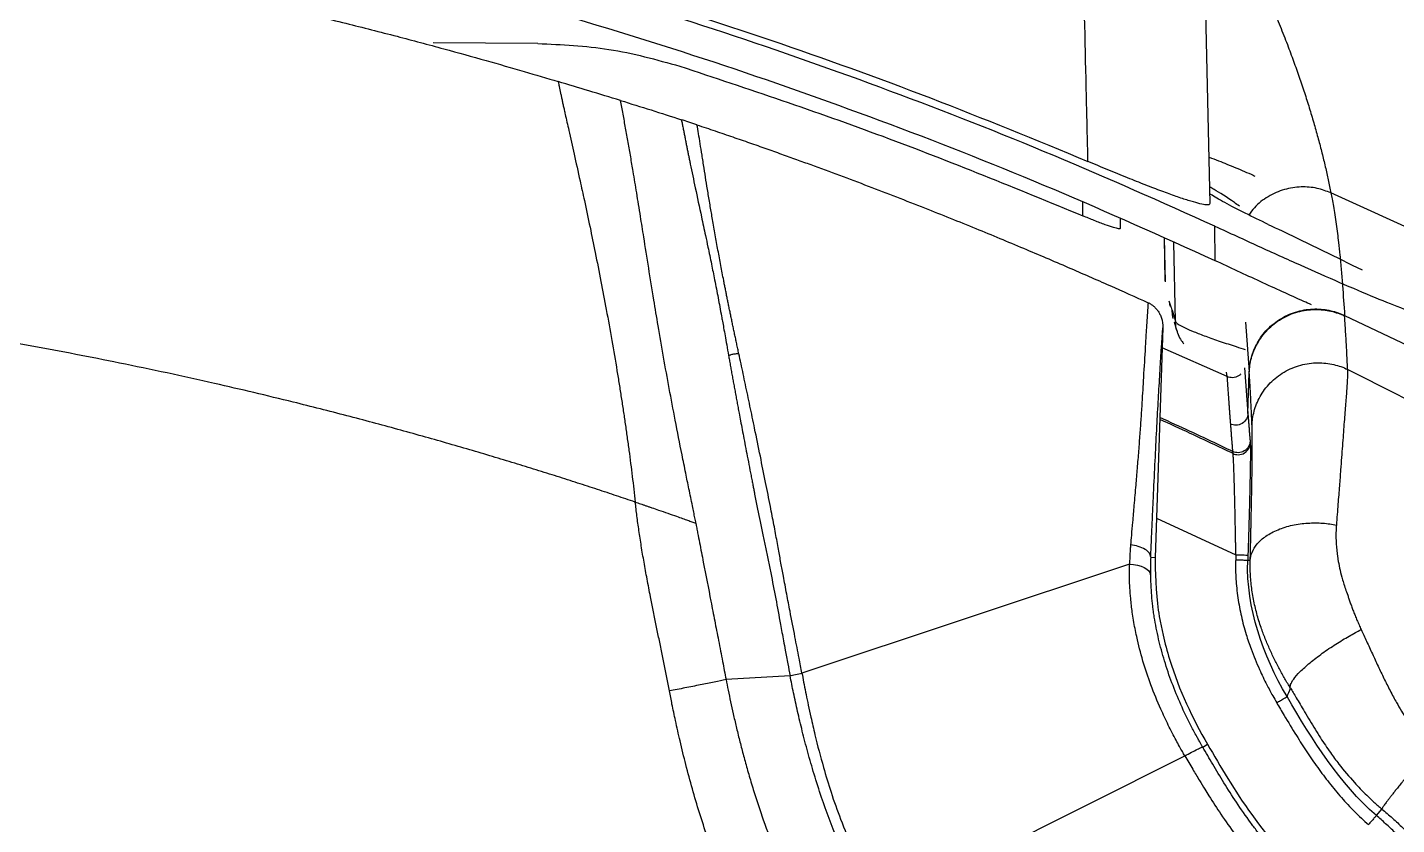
# Model space of a CAD drawing. Extents: x 526 to 610, y 679 to 808.
# Drawn here: x 554.65 to 560.33, y 707.51 to 710.81 of the extents above; entities that cross this region are included whole.
import ezdxf

# ---------------------------------------------------------------- set-up
doc = ezdxf.new("R2010")
doc.units = 0
doc.header["$MEASUREMENT"] = 0
doc.layers.add('1', color=4, linetype='Continuous')

# ---------------------------------------------------------------- blocks, each defined once
blk = doc.blocks.new('JETSETTER LX')
at = {"layer": '1', "color": 3, "linetype": 'Continuous', "lineweight": 25}
for p, q in [((33.4254, 13.2073), (33.4046, 14.1128)), ((30.6373, 13.8702), (30.2028, 13.8729)), ((34.9048, 12.8062), (33.9266, 13.251)), ((32.8977, 13.1561), (32.8976, 13.2121)), ((33.0529, 13.1436), (33.0529, 13.1039)), ((33.2345, 13.0634), (33.2381, 12.886)), ((33.2349, 13.0632), (33.2385, 12.8826)), ((33.4459, 12.9701), (33.4456, 13.1131)), ((33.2815, 12.719), (33.2755, 13.0453)), ((33.2548, 12.8033), (33.2591, 12.7917)), ((33.2596, 12.7816), (33.2591, 12.7917)), ((33.2678, 12.7653), (33.2815, 12.719)), ((33.9835, 12.7409), (33.9833, 12.7429)), ((33.9833, 12.7429), (34.951, 12.2824)), ((33.2293, 12.6916), (33.198, 11.74)), ((33.2766, 12.7166), (33.2865, 12.6826)), ((33.573, 12.7147), (33.588, 12.5092)), ((33.4966, 12.4895), (33.2266, 12.6087)), ((33.4966, 12.4895), (33.4941, 12.5081)), ((33.5679, 12.5266), (33.582, 12.336)), ((33.582, 12.336), (33.5881, 12.5071)), ((33.5881, 12.5071), (33.588, 12.5092)), ((33.5913, 12.222), (33.5919, 12.2137)), ((33.5206, 12.1706), (33.5199, 12.1789)), ((33.2034, 11.9034), (33.5324, 11.7513)), ((33.0912, 11.712), (31.7326, 11.2602)), ((33.1793, 11.7406), (33.198, 11.74)), ((33.5324, 11.7513), (33.5316, 11.729)), ((33.5823, 11.7496), (33.5816, 11.7274)), ((31.6834, 11.2496), (31.4178, 11.234)), ((33.3947, 10.9541), (33.4145, 10.9657)), ((32.068, 10.2908), (33.3209, 10.9172)), ((34.1152, 10.6702), (34.1383, 10.697))]:
    blk.add_line(p, q, dxfattribs=at)
at = {"layer": '1', "color": 3, "linetype": 'Continuous', "lineweight": 25, "flags": 128}
for points in [[(33.2726, 12.7305), (33.2695, 12.7456), (33.2678, 12.7653)], [(33.2865, 12.6831), (33.2834, 12.6979), (33.2815, 12.719)]]:
    blk.add_lwpolyline(points, dxfattribs=at)
at = {"layer": '1', "color": 3, "linetype": 'Continuous', "lineweight": 25}
for points, knots in [([(33.4456, 13.1131), (33.2235, 13.2124), (32.7793, 13.4111), (32.0994, 13.6774), (31.4077, 13.921), (30.7041, 14.1387), (29.9897, 14.3307), (29.2455, 14.5007), (28.4717, 14.6451), (27.6689, 14.7607), (26.862, 14.8428), (26.0447, 14.8919), (25.2179, 14.9062), (24.3832, 14.8849), (23.55, 14.828), (22.6916, 14.7323), (21.8099, 14.5934), (20.9074, 14.4071), (20.0085, 14.1772), (19.1158, 13.9019), (18.23, 13.5849), (17.6536, 13.3382), (17.3655, 13.2149)], [0, 0, 0, 0, 0.04406, 0.088136, 0.132195, 0.176825, 0.22147, 0.266099, 0.314989, 0.363922, 0.412855, 0.461745, 0.51207, 0.562442, 0.612813, 0.663139, 0.718691, 0.774275, 0.829828, 0.886541, 0.943287, 1, 1, 1, 1]), ([(17.887, 13.4768), (18.1951, 13.5974), (18.8115, 13.8387), (19.7577, 14.1409), (20.7245, 14.4004), (21.7117, 14.6105), (22.7163, 14.7707), (23.6599, 14.8713), (24.5387, 14.9233), (25.3508, 14.9376), (26.1628, 14.9182), (26.9809, 14.8647), (27.8039, 14.7757), (28.6303, 14.6504), (29.4505, 14.49), (30.2194, 14.3053), (30.9371, 14.1027), (31.6055, 13.8875), (32.2675, 13.6497), (32.7017, 13.471), (32.9189, 13.3817)], [0, 0, 0, 0, 0.064318, 0.128678, 0.192996, 0.258873, 0.324795, 0.390672, 0.443264, 0.495903, 0.548541, 0.601134, 0.655263, 0.709442, 0.763621, 0.817751, 0.863195, 0.908639, 0.95432, 1, 1, 1, 1]), ([(33.4459, 12.9701), (33.2242, 13.0701), (32.7807, 13.27), (32.1017, 13.5381), (31.4108, 13.7834), (30.7078, 14.0027), (29.9939, 14.1961), (29.2518, 14.3669), (28.4818, 14.512), (27.6845, 14.6281), (26.8831, 14.7111), (26.0713, 14.7611), (25.2501, 14.7767), (24.4208, 14.7569), (23.5931, 14.7017), (22.7353, 14.6075), (21.8495, 14.469), (20.9384, 14.2815), (20.0308, 14.0491), (19.1295, 13.7701), (18.2353, 13.4482), (17.6538, 13.1973), (17.3631, 13.0719)], [0, 0, 0, 0, 0.0440202, 0.088056, 0.1320762, 0.1766726, 0.2212852, 0.2658815, 0.3144177, 0.3629962, 0.4115746, 0.4601107, 0.5100716, 0.5600789, 0.6100862, 0.6600473, 0.7160896, 0.7721644, 0.8282069, 0.8854596, 0.942747, 1, 1, 1, 1]), ([(19.775, 13.7056), (19.8023, 13.7138), (19.8584, 13.7306), (19.9448, 13.756), (20.0355, 13.7821), (20.1306, 13.809), (20.2301, 13.8366), (20.3339, 13.8648), (20.4422, 13.8936), (20.5548, 13.9228), (20.6719, 13.9524), (20.7935, 13.9823), (20.9195, 14.0124), (21.05, 14.0426), (21.2816, 14.0945), (21.7053, 14.1829), (22.2671, 14.2823), (22.8798, 14.3698), (23.6117, 14.452), (24.4066, 14.5062), (25.1874, 14.5219), (25.8338, 14.513), (26.5029, 14.4823), (27.3009, 14.4142), (27.9821, 14.3245), (28.4981, 14.239), (28.8028, 14.1833), (29.0887, 14.1263), (29.3561, 14.069), (29.6049, 14.012), (29.8353, 13.9562), (30.0474, 13.9021), (30.2414, 13.8503), (30.4173, 13.8015), (30.5754, 13.7562), (30.6747, 13.7266), (30.7214, 13.7127)], [0, 0, 0, 0, 0.007712, 0.015819, 0.024322, 0.033221, 0.042516, 0.052206, 0.062292, 0.072774, 0.083651, 0.094924, 0.106593, 0.118657, 0.131117, 0.1707, 0.235591, 0.285217, 0.337885, 0.434528, 0.500329, 0.548838, 0.609145, 0.681251, 0.765153, 0.794678, 0.822568, 0.848823, 0.873443, 0.896428, 0.917777, 0.937492, 0.955572, 0.972016, 0.986826, 1, 1, 1, 1]), ([(33.445, 14.513), (33.4518, 14.5006), (33.4651, 14.4759), (33.4844, 14.4395), (33.503, 14.4039), (33.5208, 14.3693), (33.5378, 14.3355), (33.5541, 14.3027), (33.5698, 14.2708), (33.5847, 14.2397), (33.599, 14.2096), (33.6217, 14.1611), (33.6516, 14.0951), (33.6872, 14.0125), (33.7197, 13.9333), (33.7487, 13.859), (33.7747, 13.7893), (33.7979, 13.7233), (33.8195, 13.6589), (33.8394, 13.5961), (33.8577, 13.5348), (33.8744, 13.475), (33.8896, 13.4167), (33.9034, 13.36), (33.9158, 13.3048), (33.923, 13.2688), (33.9266, 13.251)], [0, 0, 0, 0, 0.0277915, 0.054963, 0.0815144, 0.1074456, 0.1327566, 0.1574473, 0.1815176, 0.2049676, 0.2277971, 0.2500061, 0.315455, 0.3789379, 0.4404544, 0.5000043, 0.5532827, 0.6058332, 0.6576554, 0.7087491, 0.7591139, 0.8087498, 0.8576564, 0.9058337, 0.9532816, 1, 1, 1, 1]), ([(32.9189, 13.3817), (32.9168, 13.4716), (32.9103, 13.7574), (32.9037, 14.0431), (32.8992, 14.2388)], [0, 0, 0, 0, 0.31485, 1, 1, 1, 1]), ([(30.6373, 13.8702), (30.7362, 13.8658), (30.9362, 13.857), (31.1292, 13.8034), (31.2267, 13.7763)], [0, 0, 0, 0, 0.494192, 1, 1, 1, 1]), ([(31.2267, 13.7763), (31.5085, 13.6826), (32.0726, 13.4949), (32.6225, 13.2691), (32.8977, 13.1561)], [0, 0, 0, 0, 0.499476, 1, 1, 1, 1]), ([(30.7214, 13.7127), (30.7223, 13.7087), (30.724, 13.7005), (30.7267, 13.6876), (30.7295, 13.6741), (30.7326, 13.6598), (30.7358, 13.6448), (30.7393, 13.629), (30.7429, 13.6124), (30.7468, 13.595), (30.7542, 13.5619), (30.7674, 13.503), (30.7878, 13.4121), (30.8097, 13.3138), (30.8318, 13.2123), (30.8529, 13.1135), (30.8759, 13.0015), (30.8985, 12.8875), (30.9216, 12.766), (30.9439, 12.6422), (30.9616, 12.5382), (30.9745, 12.4588), (30.9832, 12.4036), (30.9916, 12.3485), (30.9997, 12.2935), (31.0075, 12.2387), (31.015, 12.1841), (31.0222, 12.1299), (31.0289, 12.076), (31.0354, 12.0226), (31.0394, 11.9871), (31.0414, 11.9694)], [0, 0, 0, 0, 0.012463, 0.025294, 0.038493, 0.052061, 0.065998, 0.080303, 0.094978, 0.110023, 0.125437, 0.178626, 0.251348, 0.325996, 0.377336, 0.443541, 0.502945, 0.567354, 0.627831, 0.691283, 0.751929, 0.777981, 0.803757, 0.829256, 0.854477, 0.879421, 0.904088, 0.928479, 0.952594, 0.976434, 1, 1, 1, 1]), ([(30.9802, 13.6341), (30.9366, 13.6475), (30.8504, 13.6739), (30.7641, 13.6998), (30.7214, 13.7127)], [0, 0, 0, 0, 0.5061087, 1, 1, 1, 1]), ([(31.293, 11.8821), (31.2916, 11.8894), (31.2885, 11.9045), (31.2837, 11.9283), (31.2779, 11.9567), (31.2712, 11.9891), (31.2619, 12.0344), (31.2498, 12.0934), (31.2308, 12.1886), (31.2076, 12.3065), (31.182, 12.4416), (31.1581, 12.5727), (31.1369, 12.6949), (31.1163, 12.8187), (31.0965, 12.9424), (31.0784, 13.057), (31.0621, 13.1602), (31.0474, 13.2513), (31.0357, 13.3218), (31.0275, 13.3704), (31.0224, 13.4005), (31.0171, 13.4305), (31.0119, 13.4606), (31.0066, 13.4904), (31.0013, 13.5201), (30.996, 13.5494), (30.9907, 13.5783), (30.9854, 13.6068), (30.982, 13.625), (30.9803, 13.6342)], [0, 0, 0, 0, 0.009493, 0.019902, 0.031225, 0.046878, 0.062526, 0.091074, 0.125026, 0.189432, 0.25001, 0.311286, 0.375021, 0.429105, 0.499997, 0.573093, 0.624977, 0.68805, 0.750016, 0.77199, 0.794637, 0.817957, 0.841951, 0.866616, 0.891954, 0.917962, 0.94464, 0.971986, 1, 1, 1, 1]), ([(31.2329, 13.5546), (31.234, 13.5488), (31.2362, 13.5375), (31.2396, 13.5202), (31.243, 13.5031), (31.2463, 13.486), (31.2497, 13.4691), (31.253, 13.4523), (31.2564, 13.4356), (31.2597, 13.4192), (31.263, 13.4029), (31.2663, 13.3868), (31.275, 13.3446), (31.2908, 13.2693), (31.3122, 13.1694), (31.3302, 13.0854), (31.3441, 13.02), (31.3568, 12.9589), (31.371, 12.8887), (31.3849, 12.8172), (31.3957, 12.7591), (31.4033, 12.7172), (31.4082, 12.6901), (31.414, 12.6576), (31.4208, 12.6194), (31.4257, 12.5915), (31.4284, 12.5766)], [0, 0, 0, 0, 0.025583, 0.050595, 0.075037, 0.098909, 0.122211, 0.144944, 0.167108, 0.188704, 0.20973, 0.230186, 0.250074, 0.368126, 0.499991, 0.57823, 0.624993, 0.691266, 0.750014, 0.813763, 0.875, 0.892298, 0.913449, 0.938449, 0.967299, 1, 1, 1, 1]), ([(31.2974, 13.5333), (31.2861, 13.5371), (31.2646, 13.5442), (31.2431, 13.5512), (31.2329, 13.5545)], [0, 0, 0, 0, 0.528076, 1, 1, 1, 1]), ([(31.471, 12.5846), (31.4695, 12.5915), (31.4665, 12.6053), (31.4621, 12.6258), (31.4578, 12.646), (31.4536, 12.666), (31.4494, 12.6857), (31.4453, 12.7053), (31.4413, 12.7245), (31.4373, 12.7436), (31.4334, 12.7624), (31.4296, 12.781), (31.4259, 12.7993), (31.4222, 12.8175), (31.4186, 12.8354), (31.4151, 12.8531), (31.4116, 12.8705), (31.4052, 12.9033), (31.3959, 12.9517), (31.3841, 13.0149), (31.3726, 13.0786), (31.3621, 13.1388), (31.3522, 13.197), (31.3432, 13.2514), (31.3346, 13.3045), (31.3264, 13.3565), (31.3184, 13.4068), (31.3107, 13.4542), (31.3039, 13.4959), (31.2995, 13.5213), (31.2974, 13.5334)], [0, 0, 0, 0, 0.015662, 0.031305, 0.04693, 0.062538, 0.078128, 0.0937, 0.109253, 0.124788, 0.140303, 0.1558, 0.171278, 0.186736, 0.202177, 0.217598, 0.233, 0.248382, 0.305466, 0.365966, 0.429868, 0.497172, 0.555939, 0.622577, 0.685553, 0.748491, 0.81958, 0.885185, 0.945319, 1, 1, 1, 1]), ([(31.2974, 13.5334), (31.3226, 13.5249), (31.372, 13.5083), (31.4447, 13.4834), (31.5147, 13.4591), (31.582, 13.4355), (31.6467, 13.4125), (31.7088, 13.3902), (31.829, 13.3466), (32.0065, 13.2804), (32.2346, 13.192), (32.4494, 13.1057), (32.6479, 13.0234), (32.8332, 12.9444), (33.0053, 12.8692), (33.1155, 12.8198), (33.1685, 12.796)], [0, 0, 0, 0, 0.039545, 0.077734, 0.114569, 0.150049, 0.184175, 0.216949, 0.248371, 0.374776, 0.499506, 0.613067, 0.7199, 0.820002, 0.913369, 1, 1, 1, 1]), ([(33.4247, 13.2073), (33.4241, 13.2053), (33.423, 13.2009), (33.4061, 13.2013), (33.3769, 13.2073), (33.3362, 13.219), (33.2855, 13.236), (33.2257, 13.2577), (33.1577, 13.2838), (33.0823, 13.3138), (33.0021, 13.3466), (32.9466, 13.37), (32.9189, 13.3817)], [0, 0, 0, 0, 0.085171, 0.184179, 0.283295, 0.38242, 0.480449, 0.57851, 0.681682, 0.784893, 0.892431, 1, 1, 1, 1]), ([(33.421, 13.399), (33.4341, 13.3942), (33.468, 13.3816), (33.5306, 13.3559), (33.5819, 13.3343), (33.609, 13.322), (33.6113, 13.321)], [0, 0, 0, 0, 0.233535, 0.606526, 0.967591, 1, 1, 1, 1]), ([(33.5477, 13.1958), (33.5405, 13.201), (33.5026, 13.228), (33.456, 13.258), (33.4297, 13.2722), (33.4238, 13.2754)], [0, 0, 0, 0, 0.154522, 0.812047, 1, 1, 1, 1]), ([(33.6669, 13.1204), (33.6344, 13.1359), (33.5692, 13.1671), (33.485, 13.211), (33.439, 13.2372), (33.4257, 13.2464), (33.4245, 13.2472)], [0, 0, 0, 0, 0.330012, 0.660781, 0.968476, 1, 1, 1, 1]), ([(33.9266, 13.251), (33.9078, 13.2581), (33.8684, 13.2731), (33.8019, 13.2783), (33.7318, 13.2677), (33.6651, 13.2379), (33.6147, 13.2003), (33.5939, 13.1697), (33.5868, 13.1592)], [0, 0, 0, 0, 0.157893, 0.331061, 0.516152, 0.707837, 0.899523, 1, 1, 1, 1]), ([(33.9266, 13.251), (33.9282, 13.2426), (33.9317, 13.2241), (33.937, 13.194), (33.9428, 13.159), (33.9502, 13.1088), (33.9574, 13.053), (33.9642, 12.9896), (33.9697, 12.9304), (33.9764, 12.8468), (33.9805, 12.7845), (33.9833, 12.7429)], [0, 0, 0, 0, 0.047847, 0.105459, 0.172839, 0.249988, 0.397387, 0.499986, 0.624991, 0.749997, 1, 1, 1, 1]), ([(33.0529, 13.1039), (33.0516, 13.1029), (33.0489, 13.1011), (33.0258, 13.107), (32.991, 13.1188), (32.9466, 13.1357), (32.9138, 13.1494), (32.8977, 13.1561)], [0, 0, 0, 0, 0.192483, 0.384766, 0.582722, 0.795897, 1, 1, 1, 1]), ([(33.6669, 13.1204), (33.7429, 13.0844), (33.8731, 13.0227), (34.002, 12.9585), (34.0556, 12.9318)], [0, 0, 0, 0, 0.583958, 1, 1, 1, 1]), ([(33.4456, 13.1131), (33.5059, 13.0854), (33.6265, 13.0301), (33.8013, 12.9512), (33.9652, 12.8787), (34.1107, 12.8166), (34.2322, 12.7681), (34.3235, 12.7357), (34.3833, 12.7204), (34.4155, 12.7193), (34.4148, 12.7301), (34.4145, 12.7353)], [0, 0, 0, 0, 0.1200329, 0.2400531, 0.3603587, 0.4805986, 0.5944649, 0.7082415, 0.8089482, 0.9096171, 1, 1, 1, 1]), ([(33.8457, 12.7873), (33.8352, 12.792), (33.7684, 12.8217), (33.6338, 12.8832), (33.5085, 12.9411), (33.4459, 12.9701)], [0, 0, 0, 0, 0.0856232, 0.5427818, 1, 1, 1, 1]), ([(31.0414, 11.9694), (31.0157, 11.9781), (30.9634, 11.9957), (30.8837, 12.022), (30.8016, 12.0488), (30.7171, 12.0758), (30.63, 12.1031), (30.5405, 12.1307), (30.4486, 12.1585), (30.3541, 12.1865), (30.2571, 12.2146), (30.1576, 12.2428), (30.0556, 12.2711), (29.9511, 12.2994), (29.8441, 12.3277), (29.7345, 12.3559), (29.552, 12.4016), (29.2747, 12.4673), (28.9133, 12.545), (28.5391, 12.6172), (28.0391, 12.7029), (27.4284, 12.7878), (26.6874, 12.8603), (25.9631, 12.9025), (25.2276, 12.9158), (24.4933, 12.9001), (23.7784, 12.8562), (23.0399, 12.7822), (22.4311, 12.6962), (21.9249, 12.6079), (21.5627, 12.5371), (21.2031, 12.4591), (20.895, 12.3855), (20.6413, 12.3206), (20.4428, 12.2672), (20.2534, 12.214), (20.073, 12.1612), (19.9015, 12.109), (19.7391, 12.0578), (19.5854, 12.0078), (19.4861, 11.9742), (19.4379, 11.9579)], [0, 0, 0, 0, 0.0069, 0.014006, 0.021318, 0.028836, 0.036561, 0.044492, 0.052629, 0.060972, 0.069522, 0.078278, 0.087241, 0.09641, 0.105785, 0.115368, 0.125156, 0.153582, 0.187758, 0.219065, 0.250376, 0.316629, 0.375635, 0.439483, 0.500877, 0.562461, 0.626014, 0.682784, 0.750957, 0.782148, 0.813334, 0.844683, 0.875635, 0.89379, 0.911198, 0.927861, 0.943779, 0.958951, 0.973379, 0.987062, 1, 1, 1, 1]), ([(33.1685, 12.796), (33.1681, 12.7912), (33.1674, 12.7818), (33.1664, 12.7673), (33.1654, 12.7531), (33.1644, 12.7389), (33.1635, 12.725), (33.1626, 12.7112), (33.1617, 12.6977), (33.1609, 12.6844), (33.16, 12.6714), (33.1593, 12.6588), (33.1585, 12.6464), (33.1578, 12.6345), (33.1571, 12.6229), (33.1543, 12.5759), (33.1497, 12.4984), (33.1438, 12.397), (33.1387, 12.3176), (33.1339, 12.2509), (33.1287, 12.1819), (33.123, 12.1113), (33.1167, 12.0361), (33.1102, 11.9617), (33.1041, 11.8918), (33.0994, 11.8371), (33.0967, 11.8053), (33.0956, 11.7921)], [0, 0, 0, 0, 0.022213, 0.043764, 0.064654, 0.084881, 0.104447, 0.123351, 0.141591, 0.159169, 0.176084, 0.192335, 0.207923, 0.222846, 0.237106, 0.250701, 0.394002, 0.501451, 0.564973, 0.625886, 0.688212, 0.750794, 0.808375, 0.87561, 0.929038, 0.970544, 1, 1, 1, 1]), ([(33.1685, 12.796), (33.1702, 12.7952), (33.1737, 12.7935), (33.1788, 12.7906), (33.1837, 12.7874), (33.1885, 12.7839), (33.1953, 12.7783), (33.2037, 12.7696), (33.2124, 12.7575), (33.2199, 12.7434), (33.2244, 12.7309), (33.2271, 12.7196), (33.2287, 12.7101), (33.2295, 12.7004), (33.2294, 12.6941), (33.2293, 12.6916)], [0, 0, 0, 0, 0.045149, 0.090723, 0.136665, 0.182915, 0.229414, 0.343307, 0.463772, 0.579436, 0.714739, 0.773335, 0.85188, 0.940473, 1, 1, 1, 1]), ([(33.2591, 12.7917), (33.2606, 12.786), (33.2637, 12.7746), (33.2664, 12.7684), (33.2678, 12.7653)], [0, 0, 0, 0, 0.499992, 1, 1, 1, 1]), ([(33.588, 12.5092), (33.5887, 12.528), (33.5914, 12.5479), (33.6022, 12.5883), (33.6103, 12.609), (33.6326, 12.6489), (33.6467, 12.6682), (33.6803, 12.703), (33.6999, 12.7184), (33.7425, 12.7437), (33.7656, 12.7534), (33.8127, 12.7663), (33.8366, 12.7695), (33.883, 12.7702), (33.9053, 12.7676), (33.9469, 12.758), (33.9661, 12.7511), (33.9833, 12.7429)], [0, 0, 0, 0, 0.125, 0.125, 0.25, 0.25, 0.375, 0.375, 0.5, 0.5, 0.625, 0.625, 0.75, 0.75, 0.875, 0.875, 1, 1, 1, 1]), ([(33.5881, 12.5071), (33.5888, 12.526), (33.5915, 12.5458), (33.6024, 12.5863), (33.6105, 12.6069), (33.6327, 12.6469), (33.6468, 12.6662), (33.6805, 12.7009), (33.7, 12.7164), (33.7427, 12.7416), (33.7657, 12.7514), (33.8128, 12.7643), (33.8368, 12.7675), (33.8831, 12.7681), (33.9055, 12.7655), (33.947, 12.756), (33.9662, 12.7491), (33.9835, 12.7409)], [0, 0, 0, 0, 0.125, 0.125, 0.25, 0.25, 0.375, 0.375, 0.5, 0.5, 0.625, 0.625, 0.75, 0.75, 0.875, 0.875, 1, 1, 1, 1]), ([(33.9957, 12.5194), (33.9955, 12.5241), (33.9952, 12.5336), (33.9945, 12.5524), (33.9933, 12.5748), (33.9919, 12.6025), (33.9896, 12.6442), (33.9868, 12.6906), (33.9843, 12.7275), (33.9835, 12.7409)], [0, 0, 0, 0, 0.062545, 0.125, 0.25, 0.36195, 0.500001, 0.818704, 1, 1, 1, 1]), ([(33.1793, 11.7406), (33.1796, 11.7486), (33.1803, 11.7645), (33.1813, 11.7883), (33.1824, 11.8119), (33.1834, 11.8353), (33.1844, 11.8585), (33.1855, 11.8816), (33.1865, 11.9045), (33.1875, 11.9273), (33.1886, 11.9499), (33.1896, 11.9723), (33.1906, 11.9946), (33.1917, 12.0167), (33.1946, 12.0779), (33.1993, 12.1748), (33.2046, 12.2782), (33.2088, 12.3557), (33.2119, 12.4114), (33.215, 12.4647), (33.2176, 12.5097), (33.2199, 12.5473), (33.2218, 12.5784), (33.2237, 12.6083), (33.2256, 12.6372), (33.2275, 12.6651), (33.2287, 12.6827), (33.2293, 12.6916)], [0, 0, 0, 0, 0.0189333, 0.0378919, 0.0568796, 0.0758999, 0.0949565, 0.1140531, 0.1331933, 0.1523807, 0.1716188, 0.1909112, 0.2102613, 0.2296727, 0.2491488, 0.3734076, 0.4984134, 0.5603547, 0.6236613, 0.6861618, 0.7491712, 0.7907328, 0.8323655, 0.874089, 0.915923, 0.9578869, 1, 1, 1, 1]), ([(33.2815, 12.719), (33.2821, 12.7177), (33.2853, 12.7113), (33.3092, 12.6969), (33.3576, 12.6758), (33.4068, 12.6567), (33.4663, 12.6358), (33.5224, 12.6172), (33.559, 12.606), (33.5716, 12.6021)], [0, 0, 0, 0, 0.068084, 0.329166, 0.47343, 0.617731, 0.769198, 0.920704, 1, 1, 1, 1]), ([(33.2874, 12.6833), (33.2883, 12.679), (33.2913, 12.6651), (33.3014, 12.6451), (33.3113, 12.6317), (33.3157, 12.6258)], [0, 0, 0, 0, 0.193227, 0.639263, 1, 1, 1, 1]), ([(31.4284, 12.5766), (31.4292, 12.577), (31.4312, 12.578), (31.435, 12.5795), (31.4399, 12.5812), (31.4461, 12.5829), (31.4536, 12.5843), (31.4622, 12.5851), (31.468, 12.5847), (31.471, 12.5846)], [0, 0, 0, 0, 0.067472, 0.160068, 0.278516, 0.423119, 0.593264, 0.786879, 1, 1, 1, 1]), ([(31.4316, 12.5583), (31.4329, 12.5513), (31.4354, 12.5372), (31.4392, 12.5159), (31.4431, 12.4944), (31.447, 12.4727), (31.451, 12.4508), (31.4551, 12.4287), (31.4592, 12.4063), (31.4634, 12.3838), (31.4677, 12.361), (31.4725, 12.335), (31.4782, 12.3048), (31.4849, 12.2697), (31.4921, 12.2318), (31.4999, 12.1912), (31.5083, 12.1477), (31.5141, 12.1176), (31.5171, 12.1021)], [0, 0, 0, 0, 0.049862, 0.099776, 0.149741, 0.199757, 0.249826, 0.299948, 0.350125, 0.400357, 0.450643, 0.500981, 0.571577, 0.647201, 0.727855, 0.813542, 0.904258, 1, 1, 1, 1]), ([(31.7326, 11.2602), (31.7287, 11.2809), (31.7191, 11.3312), (31.7026, 11.4167), (31.6855, 11.5052), (31.6717, 11.5768), (31.6626, 11.6252), (31.6545, 11.6682), (31.6454, 11.7174), (31.6368, 11.7654), (31.6294, 11.8065), (31.6231, 11.8404), (31.6164, 11.8759), (31.6093, 11.9129), (31.5978, 11.9717), (31.5813, 12.0546), (31.5594, 12.1633), (31.5409, 12.2532), (31.5266, 12.3219), (31.5171, 12.3678), (31.5076, 12.4129), (31.4983, 12.4571), (31.4891, 12.5005), (31.48, 12.5431), (31.474, 12.5708), (31.471, 12.5846)], [0, 0, 0, 0, 0.044892, 0.108926, 0.185201, 0.236447, 0.2641, 0.289933, 0.329476, 0.370384, 0.393722, 0.418242, 0.443945, 0.470834, 0.498909, 0.57245, 0.653842, 0.743102, 0.779921, 0.816702, 0.853443, 0.890141, 0.926799, 0.963419, 1, 1, 1, 1]), ([(33.5532, 12.5), (33.5501, 12.4973), (33.5439, 12.4917), (33.5319, 12.4866), (33.5193, 12.4846), (33.5072, 12.4855), (33.5001, 12.4882), (33.4966, 12.4895)], [0, 0, 0, 0, 0.198549, 0.415403, 0.624882, 0.821008, 1, 1, 1, 1]), ([(33.5993, 12.2868), (33.5991, 12.2925), (33.5986, 12.3046), (33.5978, 12.3232), (33.5969, 12.344), (33.5957, 12.3688), (33.5937, 12.4091), (33.5912, 12.4559), (33.589, 12.4926), (33.5881, 12.5071)], [0, 0, 0, 0, 0.076336, 0.159669, 0.25, 0.357718, 0.5, 0.802264, 1, 1, 1, 1]), ([(33.5993, 12.2868), (33.6, 12.3056), (33.6027, 12.3255), (33.6136, 12.366), (33.6217, 12.3866), (33.644, 12.4265), (33.6582, 12.4458), (33.692, 12.4805), (33.7116, 12.496), (33.7544, 12.5211), (33.7776, 12.5308), (33.8248, 12.5436), (33.8488, 12.5467), (33.8953, 12.5471), (33.9177, 12.5444), (33.9593, 12.5347), (33.9784, 12.5277), (33.9957, 12.5194)], [0, 0, 0, 0, 0.125, 0.125, 0.25, 0.25, 0.375, 0.375, 0.5, 0.5, 0.625, 0.625, 0.75, 0.75, 0.875, 0.875, 1, 1, 1, 1]), ([(33.9957, 12.5194), (33.9957, 12.5169), (33.9957, 12.5126), (33.9957, 12.5069), (33.9956, 12.501), (33.9954, 12.4933), (33.9948, 12.4795), (33.9937, 12.4596), (33.9912, 12.4236), (33.9869, 12.37), (33.9819, 12.306), (33.9777, 12.2488), (33.9743, 12.2031), (33.9707, 12.1545), (33.9673, 12.11), (33.9643, 12.0702), (33.9616, 12.0359), (33.9588, 11.9991), (33.9557, 11.9599), (33.9525, 11.9182), (33.9502, 11.8891), (33.9491, 11.8742)], [0, 0, 0, 0, 0.030054, 0.05079, 0.062226, 0.091423, 0.12468, 0.185452, 0.249911, 0.37504, 0.499612, 0.561919, 0.624412, 0.686675, 0.749725, 0.787449, 0.826766, 0.867678, 0.910187, 0.954293, 1, 1, 1, 1]), ([(33.5109, 12.2929), (33.5104, 12.2987), (33.5095, 12.3104), (33.5081, 12.3285), (33.5067, 12.3472), (33.5053, 12.3666), (33.5038, 12.3884), (33.5023, 12.4118), (33.5006, 12.4374), (33.4988, 12.4629), (33.4973, 12.4808), (33.4966, 12.4895)], [0, 0, 0, 0, 0.09678, 0.195171, 0.295171, 0.396782, 0.500001, 0.632254, 0.750002, 0.878244, 1, 1, 1, 1]), ([(33.582, 12.336), (33.5818, 12.3292), (33.58, 12.3215), (33.5721, 12.307), (33.5658, 12.3002), (33.5505, 12.291), (33.5416, 12.2885), (33.5249, 12.2881), (33.5172, 12.29), (33.5109, 12.2929)], [0, 0, 0, 0, 0.25, 0.25, 0.5, 0.5, 0.75, 0.75, 1, 1, 1, 1]), ([(33.582, 12.336), (33.5825, 12.3302), (33.5835, 12.3186), (33.5848, 12.3015), (33.5862, 12.2849), (33.5875, 12.2686), (33.5888, 12.2527), (33.5901, 12.2371), (33.5909, 12.227), (33.5913, 12.222)], [0, 0, 0, 0, 0.142991, 0.285935, 0.428833, 0.571686, 0.714498, 0.857268, 1, 1, 1, 1]), ([(33.5206, 12.1706), (33.4615, 12.1987), (33.3606, 12.2467), (33.259, 12.2929), (33.2169, 12.3121)], [0, 0, 0, 0, 0.5859231, 1, 1, 1, 1]), ([(33.5199, 12.1789), (33.4608, 12.207), (33.3603, 12.2548), (33.2589, 12.3009), (33.2171, 12.3199)], [0, 0, 0, 0, 0.587672, 1, 1, 1, 1]), ([(33.5199, 12.1789), (33.5195, 12.1839), (33.5187, 12.1939), (33.5175, 12.2094), (33.5162, 12.2253), (33.5149, 12.2416), (33.5136, 12.2583), (33.5123, 12.2754), (33.5113, 12.2871), (33.5109, 12.2929)], [0, 0, 0, 0, 0.141995, 0.284277, 0.426848, 0.569705, 0.71285, 0.856282, 1, 1, 1, 1]), ([(33.592, 11.727), (33.5921, 11.7334), (33.5925, 11.7462), (33.5929, 11.7651), (33.5934, 11.7837), (33.5938, 11.8021), (33.5942, 11.8203), (33.5946, 11.8382), (33.595, 11.8558), (33.5954, 11.8732), (33.5958, 11.8903), (33.5962, 11.9072), (33.597, 11.949), (33.5983, 12.012), (33.5995, 12.0892), (33.6002, 12.1557), (33.6004, 12.1989), (33.6003, 12.2258), (33.6002, 12.2406), (33.6001, 12.2541), (33.5999, 12.2663), (33.5996, 12.2774), (33.5994, 12.2836), (33.5993, 12.2868)], [0, 0, 0, 0, 0.0228537, 0.0456725, 0.0684618, 0.0912269, 0.1139732, 0.136706, 0.1594307, 0.1821527, 0.2048772, 0.2276098, 0.2503557, 0.3765624, 0.5004729, 0.6243485, 0.7501667, 0.7919172, 0.8335719, 0.8751692, 0.9167473, 0.9583448, 1, 1, 1, 1]), ([(33.5913, 12.222), (33.591, 12.2151), (33.5893, 12.2074), (33.5813, 12.1928), (33.575, 12.186), (33.5596, 12.1767), (33.5507, 12.1743), (33.5339, 12.174), (33.5262, 12.1759), (33.5199, 12.1789)], [0, 0, 0, 0, 0.25, 0.25, 0.5, 0.5, 0.75, 0.75, 1, 1, 1, 1]), ([(33.5206, 12.1706), (33.5269, 12.1676), (33.5346, 12.1657), (33.5514, 12.166), (33.5603, 12.1684), (33.5757, 12.1777), (33.5819, 12.1845), (33.5899, 12.1991), (33.5917, 12.2068), (33.5919, 12.2137)], [0, 0, 0, 0, 0.25, 0.25, 0.5, 0.5, 0.75, 0.75, 1, 1, 1, 1]), ([(33.5919, 12.2137), (33.592, 12.2131), (33.5921, 12.212), (33.5922, 12.2099), (33.5923, 12.2074), (33.5924, 12.2046), (33.5924, 12.2015), (33.5925, 12.198), (33.5926, 12.1911), (33.5926, 12.1792), (33.5926, 12.16), (33.5923, 12.1374), (33.592, 12.1118), (33.5915, 12.0833), (33.5906, 12.0421), (33.5893, 11.9851), (33.5876, 11.9226), (33.5861, 11.8706), (33.5851, 11.8352), (33.5841, 11.8039), (33.5832, 11.7768), (33.5826, 11.7587), (33.5823, 11.7496)], [0, 0, 0, 0, 0.017711, 0.035444, 0.053216, 0.071041, 0.088935, 0.106914, 0.124991, 0.187345, 0.249797, 0.312118, 0.374961, 0.437022, 0.49979, 0.623912, 0.749461, 0.811958, 0.874402, 0.916223, 0.958049, 1, 1, 1, 1]), ([(33.5324, 11.7513), (33.5323, 11.7553), (33.5322, 11.7638), (33.5319, 11.7772), (33.5317, 11.7917), (33.5314, 11.8074), (33.5312, 11.8215), (33.5309, 11.839), (33.5304, 11.8627), (33.5296, 11.9061), (33.5283, 11.9622), (33.5271, 12.014), (33.526, 12.0514), (33.5252, 12.0774), (33.5244, 12.1006), (33.5237, 12.1185), (33.5231, 12.1317), (33.5227, 12.1413), (33.5223, 12.1496), (33.5218, 12.1568), (33.5214, 12.1626), (33.521, 12.1673), (33.5207, 12.1695), (33.5206, 12.1706)], [0, 0, 0, 0, 0.020954, 0.043947, 0.069022, 0.096223, 0.125592, 0.142557, 0.187992, 0.250545, 0.37526, 0.500225, 0.564377, 0.625054, 0.688836, 0.750214, 0.787178, 0.823768, 0.859949, 0.89569, 0.930962, 0.965739, 1, 1, 1, 1]), ([(31.5171, 12.1021), (31.5186, 12.0944), (31.5214, 12.0798), (31.5255, 12.0588), (31.5291, 12.0399), (31.5324, 12.0232), (31.5352, 12.0086), (31.5406, 11.981), (31.5484, 11.9414), (31.5592, 11.8874), (31.57, 11.8349), (31.5793, 11.7904), (31.5868, 11.7556), (31.5943, 11.7201), (31.607, 11.658), (31.6241, 11.5691), (31.6413, 11.4753), (31.6544, 11.4042), (31.6644, 11.3498), (31.6734, 11.3015), (31.6802, 11.2662), (31.6834, 11.2496)], [0, 0, 0, 0, 0.027805, 0.052996, 0.075574, 0.095539, 0.112889, 0.127626, 0.19376, 0.253672, 0.318486, 0.378777, 0.409962, 0.441153, 0.503487, 0.62798, 0.752251, 0.831138, 0.876271, 0.94211, 1, 1, 1, 1]), ([(31.0414, 11.9694), (31.0449, 11.9683), (31.052, 11.9659), (31.0628, 11.9622), (31.0741, 11.9583), (31.0858, 11.9544), (31.0978, 11.9502), (31.1152, 11.9443), (31.1417, 11.9351), (31.1762, 11.9232), (31.2095, 11.9115), (31.2366, 11.9019), (31.2579, 11.8944), (31.2762, 11.8878), (31.2871, 11.8839), (31.2923, 11.8821)], [0, 0, 0, 0, 0.037884, 0.077308, 0.118282, 0.160809, 0.204892, 0.250531, 0.352959, 0.501222, 0.645217, 0.750472, 0.840641, 0.923824, 1, 1, 1, 1]), ([(31.1831, 11.1864), (31.1795, 11.2049), (31.1723, 11.242), (31.1612, 11.2977), (31.1498, 11.3534), (31.1384, 11.4092), (31.1269, 11.465), (31.1156, 11.5208), (31.1034, 11.5825), (31.0906, 11.6491), (31.0778, 11.7193), (31.0665, 11.7864), (31.0567, 11.8503), (31.0482, 11.9109), (31.0436, 11.9503), (31.0414, 11.9694)], [0, 0, 0, 0, 0.071193, 0.142512, 0.213936, 0.285442, 0.357006, 0.428604, 0.500215, 0.594173, 0.68388, 0.769315, 0.850474, 0.927363, 1, 1, 1, 1]), ([(31.2923, 11.8821), (31.2926, 11.8804), (31.2933, 11.877), (31.2946, 11.8703), (31.2968, 11.8585), (31.3014, 11.8349), (31.3105, 11.7876), (31.3288, 11.6932), (31.3499, 11.5851), (31.3708, 11.4771), (31.387, 11.3937), (31.4027, 11.3127), (31.413, 11.2587), (31.4178, 11.234)], [0, 0, 0, 0, 0.007813, 0.015625, 0.03125, 0.0625, 0.124999, 0.249993, 0.499991, 0.624998, 0.750006, 0.88577, 1, 1, 1, 1]), ([(33.592, 11.727), (33.5925, 11.7379), (33.5949, 11.7494), (33.6043, 11.7726), (33.6114, 11.7844), (33.6306, 11.8072), (33.6428, 11.8182), (33.6718, 11.8383), (33.6887, 11.8473), (33.7258, 11.8627), (33.7461, 11.8689), (33.7879, 11.878), (33.8094, 11.8809), (33.852, 11.8836), (33.8729, 11.8834), (33.9128, 11.8805), (33.9316, 11.8778), (33.9491, 11.8742)], [0, 0, 0, 0, 0.125, 0.125, 0.25, 0.25, 0.375, 0.375, 0.5, 0.5, 0.625, 0.625, 0.75, 0.75, 0.875, 0.875, 1, 1, 1, 1]), ([(33.9491, 11.8742), (33.9488, 11.8702), (33.9482, 11.8621), (33.9477, 11.8497), (33.9475, 11.8373), (33.9475, 11.8246), (33.9478, 11.8119), (33.9484, 11.799), (33.9493, 11.786), (33.9505, 11.7729), (33.952, 11.7596), (33.9537, 11.7463), (33.9569, 11.725), (33.9624, 11.6959), (33.9704, 11.6631), (33.9787, 11.6344), (33.9868, 11.6094), (33.993, 11.5924), (33.9962, 11.5838)], [0, 0, 0, 0, 0.045028, 0.090078, 0.135166, 0.180307, 0.225518, 0.270814, 0.316209, 0.36172, 0.407362, 0.45315, 0.499098, 0.624738, 0.74849, 0.829347, 0.913144, 1, 1, 1, 1]), ([(33.0956, 11.7921), (33.0951, 11.7857), (33.094, 11.7728), (33.0928, 11.753), (33.0919, 11.7327), (33.0915, 11.7189), (33.0913, 11.712)], [0, 0, 0, 0, 0.243103, 0.490806, 0.743105, 1, 1, 1, 1]), ([(33.1793, 11.7406), (33.1793, 11.7459), (33.1775, 11.7517), (33.1696, 11.763), (33.1635, 11.7685), (33.1476, 11.7783), (33.138, 11.7824), (33.1172, 11.7888), (33.1062, 11.7909), (33.0956, 11.7921)], [0, 0, 0, 0, 0.25, 0.25, 0.5, 0.5, 0.75, 0.75, 1, 1, 1, 1]), ([(33.3209, 10.9172), (33.3175, 10.923), (33.31, 10.9361), (33.2977, 10.9578), (33.2835, 10.9838), (33.2623, 11.0238), (33.2413, 11.0665), (33.211, 11.1325), (33.1795, 11.21), (33.1458, 11.3108), (33.1256, 11.3891), (33.1117, 11.4567), (33.1029, 11.5095), (33.0963, 11.5655), (33.0927, 11.6119), (33.0911, 11.6504), (33.0907, 11.6832), (33.0911, 11.703), (33.0912, 11.712)], [0, 0, 0, 0, 0.023332, 0.051961, 0.085981, 0.125486, 0.208339, 0.25069, 0.377628, 0.500449, 0.624977, 0.666316, 0.749808, 0.819732, 0.874647, 0.923637, 0.965372, 1, 1, 1, 1]), ([(33.198, 11.74), (33.1964, 11.6898), (33.2004, 11.5924), (33.2134, 11.504), (33.2163, 11.4866), (33.2229, 11.452), (33.2337, 11.4005), (33.2473, 11.3506), (33.2977, 11.1876), (33.3529, 11.0718), (33.4145, 10.9657)], [0, 0, 0, 0, 0.25, 0.25, 0.3125, 0.3125, 0.375, 0.5, 0.5, 1, 1, 1, 1]), ([(33.5316, 11.729), (33.5315, 11.7233), (33.5311, 11.7089), (33.5312, 11.6827), (33.5325, 11.6494), (33.5356, 11.6115), (33.542, 11.5598), (33.5541, 11.4957), (33.5731, 11.4252), (33.598, 11.3515), (33.6266, 11.2817), (33.6577, 11.2173), (33.682, 11.1716), (33.6962, 11.1471), (33.7017, 11.1375)], [0, 0, 0, 0, 0.027287, 0.069393, 0.126177, 0.187407, 0.252391, 0.376736, 0.500975, 0.603205, 0.750793, 0.86385, 0.946895, 1, 1, 1, 1]), ([(33.5816, 11.7274), (33.5815, 11.7274), (33.5804, 11.7274), (33.5754, 11.7276), (33.5716, 11.7277), (33.5619, 11.728), (33.556, 11.7282), (33.5438, 11.7286), (33.5375, 11.7288), (33.5316, 11.729)], [0, 0, 0, 0, 0.25, 0.25, 0.5, 0.5, 0.75, 0.75, 1, 1, 1, 1]), ([(33.5324, 11.7513), (33.5382, 11.7511), (33.5445, 11.7509), (33.5567, 11.7505), (33.5626, 11.7503), (33.5723, 11.75), (33.5761, 11.7498), (33.5811, 11.7497), (33.5822, 11.7496), (33.5823, 11.7496)], [0, 0, 0, 0, 0.25, 0.25, 0.5, 0.5, 0.75, 0.75, 1, 1, 1, 1]), ([(33.7591, 11.1979), (33.7551, 11.2043), (33.7472, 11.2173), (33.7356, 11.237), (33.7242, 11.2571), (33.713, 11.2776), (33.702, 11.2985), (33.6913, 11.3197), (33.6809, 11.3414), (33.6708, 11.3635), (33.6611, 11.3859), (33.6518, 11.4088), (33.6429, 11.4322), (33.634, 11.4575), (33.6253, 11.4849), (33.6171, 11.5143), (33.6099, 11.5441), (33.6038, 11.5741), (33.5989, 11.6044), (33.5952, 11.6349), (33.5927, 11.6655), (33.5915, 11.6963), (33.5918, 11.7167), (33.592, 11.727)], [0, 0, 0, 0, 0.038992, 0.078452, 0.118389, 0.158813, 0.199736, 0.241172, 0.283132, 0.325619, 0.368628, 0.412158, 0.456208, 0.500783, 0.554982, 0.609485, 0.664321, 0.719486, 0.774966, 0.830753, 0.886848, 0.943258, 1, 1, 1, 1]), ([(33.3947, 10.9541), (33.3905, 10.9614), (33.3836, 10.9734), (33.3755, 10.9878), (33.3675, 11.0023), (33.3584, 11.0191), (33.3354, 11.0629), (33.3034, 11.1294), (33.2663, 11.2197), (33.2354, 11.3106), (33.2108, 11.402), (33.1974, 11.4706), (33.1905, 11.5157), (33.1867, 11.5456), (33.1833, 11.582), (33.1809, 11.6186), (33.1798, 11.6447), (33.1793, 11.6592), (33.1791, 11.6664), (33.179, 11.6694)], [0, 0, 0, 0, 0.031609, 0.052562, 0.062731, 0.094456, 0.125406, 0.250655, 0.375223, 0.500613, 0.624268, 0.750122, 0.784064, 0.812586, 0.874952, 0.937367, 0.968684, 0.986925, 1, 1, 1, 1]), ([(33.9962, 11.5838), (33.9979, 11.5785), (34.0013, 11.5677), (34.007, 11.5512), (34.0131, 11.5342), (34.0198, 11.5166), (34.027, 11.4984), (34.0348, 11.4797), (34.0432, 11.4604), (34.0492, 11.4474), (34.0522, 11.4408)], [0, 0, 0, 0, 0.110995, 0.225924, 0.344825, 0.46773, 0.594671, 0.72568, 0.860781, 1, 1, 1, 1]), ([(33.7591, 11.1979), (33.7575, 11.2015), (33.7574, 11.2064), (33.7615, 11.219), (33.7656, 11.2267), (33.7788, 11.2447), (33.7879, 11.2551), (33.8107, 11.2779), (33.8244, 11.2903), (33.8555, 11.3161), (33.8728, 11.3294), (33.909, 11.3555), (33.928, 11.3683), (33.9656, 11.3923), (33.9842, 11.4036), (34.0197, 11.4238), (34.0366, 11.4329), (34.0522, 11.4408)], [0, 0, 0, 0, 0.125, 0.125, 0.25, 0.25, 0.375, 0.375, 0.5, 0.5, 0.625, 0.625, 0.75, 0.75, 0.875, 0.875, 1, 1, 1, 1]), ([(34.0522, 11.4408), (34.0559, 11.4329), (34.0634, 11.4168), (34.0747, 11.3921), (34.0864, 11.3664), (34.0982, 11.3408), (34.11, 11.315), (34.1258, 11.2812), (34.1461, 11.2386), (34.1675, 11.196), (34.1851, 11.1627), (34.2008, 11.1343), (34.2185, 11.104), (34.2384, 11.072), (34.2519, 11.0521), (34.2583, 11.0427)], [0, 0, 0, 0, 0.059179, 0.120597, 0.184241, 0.250082, 0.310256, 0.375418, 0.500716, 0.625841, 0.692774, 0.750728, 0.841479, 0.924547, 1, 1, 1, 1]), ([(31.6834, 11.2496), (31.6893, 11.251), (31.6973, 11.2527), (31.7151, 11.2563), (31.7246, 11.2581), (31.7327, 11.2596)], [0, 0, 0, 0, 0.5, 0.5, 1, 1, 1, 1]), ([(32.0283, 10.2694), (32.0245, 10.276), (32.0099, 10.3009), (31.979, 10.3566), (31.9316, 10.4499), (31.8725, 10.5829), (31.8222, 10.7181), (31.7833, 10.8396), (31.7569, 10.9313), (31.7342, 11.0182), (31.7148, 11.1), (31.698, 11.1765), (31.6881, 11.2259), (31.6834, 11.2496)], [0, 0, 0, 0, 0.0217182, 0.0828179, 0.1830817, 0.3223467, 0.5006105, 0.5974413, 0.6888599, 0.7748461, 0.8553768, 0.9304324, 1, 1, 1, 1]), ([(31.7343, 11.2515), (31.7367, 11.2387), (31.7418, 11.2119), (31.7501, 11.1704), (31.7594, 11.1255), (31.7713, 11.0699), (31.7912, 10.9839), (31.8183, 10.8797), (31.8538, 10.7629), (31.8938, 10.6496), (31.9342, 10.5515), (31.9713, 10.4712), (31.9978, 10.418), (32.0225, 10.3713), (32.0445, 10.3313), (32.0595, 10.3054), (32.067, 10.2926)], [0, 0, 0, 0, 0.038471, 0.079998, 0.124581, 0.173255, 0.247035, 0.384135, 0.489648, 0.605972, 0.737024, 0.801439, 0.865831, 0.911883, 0.956603, 1, 1, 1, 1]), ([(31.4178, 11.234), (31.4031, 11.2308), (31.3866, 11.2272), (31.3506, 11.2197), (31.3311, 11.2156), (31.2904, 11.2074), (31.2691, 11.2031), (31.2261, 11.1947), (31.2044, 11.1905), (31.1831, 11.1864)], [0, 0, 0, 0, 0.25, 0.25, 0.5, 0.5, 0.75, 0.75, 1, 1, 1, 1]), ([(31.4178, 11.234), (31.4207, 11.2191), (31.4268, 11.1882), (31.4368, 11.1407), (31.4478, 11.0905), (31.4601, 11.0376), (31.4736, 10.9821), (31.4886, 10.9241), (31.5053, 10.8637), (31.5236, 10.8009), (31.5439, 10.7358), (31.5739, 10.6454), (31.6156, 10.5318), (31.661, 10.4238), (31.6978, 10.3441), (31.7236, 10.2913), (31.7504, 10.2394), (31.7782, 10.1882), (31.7976, 10.1548), (31.8073, 10.1381)], [0, 0, 0, 0, 0.039065, 0.08061, 0.124621, 0.171078, 0.21996, 0.271245, 0.324907, 0.380921, 0.439258, 0.499892, 0.625314, 0.749874, 0.800421, 0.850696, 0.900709, 0.950472, 1, 1, 1, 1]), ([(33.7591, 11.1979), (33.7626, 11.192), (33.7707, 11.1789), (33.7839, 11.1568), (33.7997, 11.1301), (33.8182, 11.0985), (33.8459, 11.0518), (33.8808, 10.9949), (33.9212, 10.9347), (33.9674, 10.8723), (34.0091, 10.8225), (34.0488, 10.7803), (34.0759, 10.7532), (34.1058, 10.725), (34.1272, 10.7066), (34.1383, 10.697)], [0, 0, 0, 0, 0.033109, 0.07435, 0.123952, 0.182236, 0.249651, 0.383186, 0.499749, 0.59315, 0.75005, 0.806354, 0.866533, 0.930945, 1, 1, 1, 1]), ([(31.5984, 10.0125), (31.5929, 10.022), (31.5818, 10.041), (31.5655, 10.0698), (31.5497, 10.0987), (31.5341, 10.1278), (31.519, 10.1571), (31.5041, 10.1865), (31.4896, 10.2161), (31.4755, 10.2458), (31.4616, 10.2757), (31.4481, 10.3057), (31.4349, 10.3359), (31.4221, 10.3661), (31.4095, 10.3965), (31.3972, 10.4271), (31.3853, 10.4577), (31.3736, 10.4885), (31.3622, 10.5194), (31.3512, 10.5504), (31.3324, 10.6042), (31.2967, 10.7138), (31.2592, 10.8466), (31.2279, 10.9745), (31.209, 11.0583), (31.1946, 11.1273), (31.1866, 11.1683), (31.1831, 11.1864)], [0, 0, 0, 0, 0.026412, 0.052803, 0.079174, 0.105529, 0.13187, 0.158199, 0.184519, 0.21083, 0.237135, 0.263436, 0.289733, 0.316029, 0.342323, 0.368619, 0.394915, 0.421213, 0.447514, 0.473818, 0.500125, 0.58418, 0.750015, 0.831017, 0.899683, 0.956008, 1, 1, 1, 1]), ([(33.7017, 11.1375), (33.7067, 11.1405), (33.7121, 11.1436), (33.7225, 11.1497), (33.7275, 11.1527), (33.7359, 11.1576), (33.7392, 11.1595), (33.7436, 11.1621), (33.7447, 11.1627), (33.7448, 11.1628)], [0, 0, 0, 0, 0.25, 0.25, 0.5, 0.5, 0.75, 0.75, 1, 1, 1, 1]), ([(33.7017, 11.1375), (33.7119, 11.1201), (33.7387, 11.0744), (33.7801, 11.0063), (33.8264, 10.9341), (33.8639, 10.8795), (33.8951, 10.8369), (33.9193, 10.8054), (33.9443, 10.7746), (33.97, 10.7444), (33.9966, 10.715), (34.0242, 10.6865), (34.0527, 10.6588), (34.0725, 10.6412), (34.0825, 10.6324)], [0, 0, 0, 0, 0.095414, 0.250176, 0.376103, 0.500293, 0.562838, 0.625319, 0.687741, 0.750123, 0.812491, 0.874888, 0.937368, 1, 1, 1, 1]), ([(33.3209, 10.9172), (33.3301, 10.9222), (33.3395, 10.9273), (33.3573, 10.9368), (33.3657, 10.9412), (33.3795, 10.9482), (33.385, 10.9508), (33.3924, 10.954), (33.3943, 10.9545), (33.3947, 10.9541)], [0, 0, 0, 0, 0.25, 0.25, 0.5, 0.5, 0.75, 0.75, 1, 1, 1, 1]), ([(33.3209, 10.9172), (33.3318, 10.8987), (33.3517, 10.8647), (33.3793, 10.8186), (33.4017, 10.782), (33.4311, 10.7349), (33.4721, 10.6719), (33.5284, 10.5912), (33.5883, 10.5129), (33.6373, 10.4551), (33.6736, 10.4152), (33.6986, 10.3889), (33.7259, 10.3615), (33.7555, 10.3331), (33.7766, 10.3144), (33.7874, 10.3047)], [0, 0, 0, 0, 0.08325, 0.152701, 0.208316, 0.250082, 0.3677, 0.500102, 0.631607, 0.749964, 0.793868, 0.840821, 0.890823, 0.943878, 1, 1, 1, 1]), ([(33.8431, 10.3662), (33.8369, 10.3717), (33.8246, 10.3826), (33.8065, 10.3992), (33.7888, 10.4159), (33.7715, 10.4328), (33.7546, 10.4498), (33.7382, 10.4668), (33.7221, 10.484), (33.7065, 10.5012), (33.6912, 10.5184), (33.6762, 10.5358), (33.6617, 10.5532), (33.6474, 10.5706), (33.6335, 10.588), (33.6199, 10.6055), (33.6067, 10.623), (33.5775, 10.6623), (33.5354, 10.7229), (33.4836, 10.8041), (33.4375, 10.8807), (33.4086, 10.9303), (33.3947, 10.9541)], [0, 0, 0, 0, 0.03343, 0.06653, 0.099308, 0.131777, 0.163944, 0.195818, 0.227409, 0.258722, 0.289765, 0.320544, 0.351065, 0.381333, 0.411351, 0.441124, 0.470656, 0.499948, 0.638886, 0.768305, 0.888588, 1, 1, 1, 1]), ([(34.3411, 10.9511), (34.3389, 10.9485), (34.3344, 10.9432), (34.3275, 10.9351), (34.3205, 10.9268), (34.3133, 10.9184), (34.3061, 10.9099), (34.2988, 10.9012), (34.2914, 10.8924), (34.284, 10.8835), (34.2765, 10.8746), (34.269, 10.8656), (34.2616, 10.8566), (34.2541, 10.8477), (34.2468, 10.8387), (34.2395, 10.8299), (34.2323, 10.8211), (34.2253, 10.8125), (34.2184, 10.804), (34.2117, 10.7958), (34.2053, 10.7877), (34.1974, 10.7779), (34.1885, 10.7666), (34.1789, 10.7544), (34.1702, 10.7432), (34.1625, 10.733), (34.1558, 10.7241), (34.1502, 10.7164), (34.1456, 10.71), (34.1422, 10.7048), (34.1399, 10.701), (34.1385, 10.6983), (34.1384, 10.6974), (34.1383, 10.697)], [0, 0, 0, 0, 0.0222214, 0.0448193, 0.0677858, 0.0911115, 0.1147859, 0.1387966, 0.1631301, 0.187771, 0.2127028, 0.2379072, 0.2633648, 0.2890546, 0.3149543, 0.3410406, 0.367289, 0.3936739, 0.4201692, 0.4467477, 0.4733821, 0.5000445, 0.5469722, 0.5940499, 0.641121, 0.6880288, 0.73462, 0.7807472, 0.8262722, 0.8710676, 0.9150186, 0.9580247, 1, 1, 1, 1]), ([(34.1383, 10.697), (34.1456, 10.6908), (34.1602, 10.6783), (34.1819, 10.6591), (34.2036, 10.6394), (34.2253, 10.619), (34.247, 10.5981), (34.2686, 10.5765), (34.2902, 10.5543), (34.3117, 10.5314), (34.3331, 10.5079), (34.3594, 10.4781), (34.3988, 10.431), (34.4401, 10.3774), (34.4781, 10.3235), (34.5062, 10.2814), (34.5239, 10.2528), (34.5328, 10.2384)], [0, 0, 0, 0, 0.0470334, 0.0947113, 0.1430387, 0.1920212, 0.2416658, 0.2919799, 0.3429725, 0.3946535, 0.4470341, 0.500127, 0.5910525, 0.7505078, 0.8338819, 0.9170192, 1, 1, 1, 1]), ([(34.1152, 10.6702), (34.115, 10.6701), (34.1142, 10.6691), (34.1109, 10.6653), (34.1084, 10.6624), (34.102, 10.6551), (34.0982, 10.6507), (34.0903, 10.6415), (34.0863, 10.6368), (34.0825, 10.6324)], [0, 0, 0, 0, 0.25, 0.25, 0.5, 0.5, 0.75, 0.75, 1, 1, 1, 1]), ([(34.7334, 9.265), (34.734, 9.2727), (34.7351, 9.2881), (34.7364, 9.3112), (34.7374, 9.3343), (34.7379, 9.3574), (34.7382, 9.3805), (34.738, 9.4034), (34.7375, 9.4264), (34.7367, 9.4493), (34.7355, 9.4721), (34.7339, 9.4949), (34.732, 9.5177), (34.7298, 9.5404), (34.7272, 9.563), (34.7243, 9.5856), (34.7211, 9.6081), (34.7175, 9.6305), (34.7136, 9.6529), (34.7094, 9.6751), (34.7049, 9.6974), (34.7, 9.7195), (34.6948, 9.7416), (34.6893, 9.7635), (34.6836, 9.7854), (34.6774, 9.8072), (34.671, 9.8289), (34.6643, 9.8506), (34.6573, 9.8721), (34.65, 9.8935), (34.6424, 9.9148), (34.6346, 9.936), (34.6264, 9.9572), (34.6179, 9.9782), (34.6092, 9.9991), (34.6002, 10.0198), (34.5867, 10.0499), (34.5637, 10.0982), (34.5246, 10.1726), (34.4657, 10.271), (34.4042, 10.359), (34.3491, 10.4293), (34.3103, 10.4756), (34.2712, 10.5194), (34.232, 10.5606), (34.193, 10.5994), (34.1542, 10.6359), (34.128, 10.6589), (34.1152, 10.6702)], [0, 0, 0, 0, 0.014588, 0.029142, 0.043664, 0.058156, 0.072619, 0.087056, 0.101468, 0.115858, 0.130227, 0.144577, 0.158908, 0.173224, 0.187525, 0.201813, 0.216088, 0.230353, 0.244608, 0.258855, 0.273095, 0.287329, 0.301557, 0.315781, 0.330001, 0.344219, 0.358434, 0.372649, 0.386862, 0.401076, 0.41529, 0.429505, 0.443722, 0.45794, 0.472161, 0.486384, 0.50061, 0.534307, 0.587087, 0.658999, 0.750087, 0.789199, 0.827185, 0.864037, 0.89975, 0.934317, 0.967735, 1, 1, 1, 1])]:
    blk.add_open_spline(points, degree=3, knots=knots, dxfattribs=at)
for points in [[(30.9803, 13.6342), (31.0647, 13.6082), (31.1489, 13.5817), (31.2329, 13.5546)], [(31.4284, 12.5766), (31.4294, 12.5705), (31.4305, 12.5644), (31.4316, 12.5583)], [(34.9597, 12.0281), (34.6384, 12.1921), (34.3171, 12.3559), (33.9957, 12.5194)], [(33.0912, 11.712), (33.138, 11.7099), (33.177, 11.6908), (33.1783, 11.6694)], [(33.1793, 11.7406), (33.1783, 11.7171), (33.1779, 11.6934), (33.1783, 11.6694)], [(33.7448, 11.1628), (33.6437, 11.3357), (33.5751, 11.529), (33.5816, 11.7274)], [(33.592, 11.727), (33.5889, 11.7271), (33.5855, 11.7272), (33.5816, 11.7274)], [(31.7327, 11.2596), (31.7333, 11.2569), (31.7338, 11.2542), (31.7343, 11.2515)], [(33.7448, 11.1628), (33.7498, 11.1747), (33.7546, 11.1863), (33.7591, 11.1979)], [(34.1152, 10.6702), (33.9622, 10.8025), (33.8509, 10.9813), (33.7448, 11.1628)], [(33.4145, 10.9657), (33.5217, 10.7823), (33.6474, 10.5664), (33.8634, 10.3794)]]:
    blk.add_open_spline(points, degree=3, dxfattribs=at)

msp = doc.modelspace()

# ---------------------------------------------------------------- block references
at = {"layer": '1'}
msp.add_blockref('JETSETTER LX', (526.127, 696.8772), dxfattribs=at)

doc.saveas('drawing.dxf')
